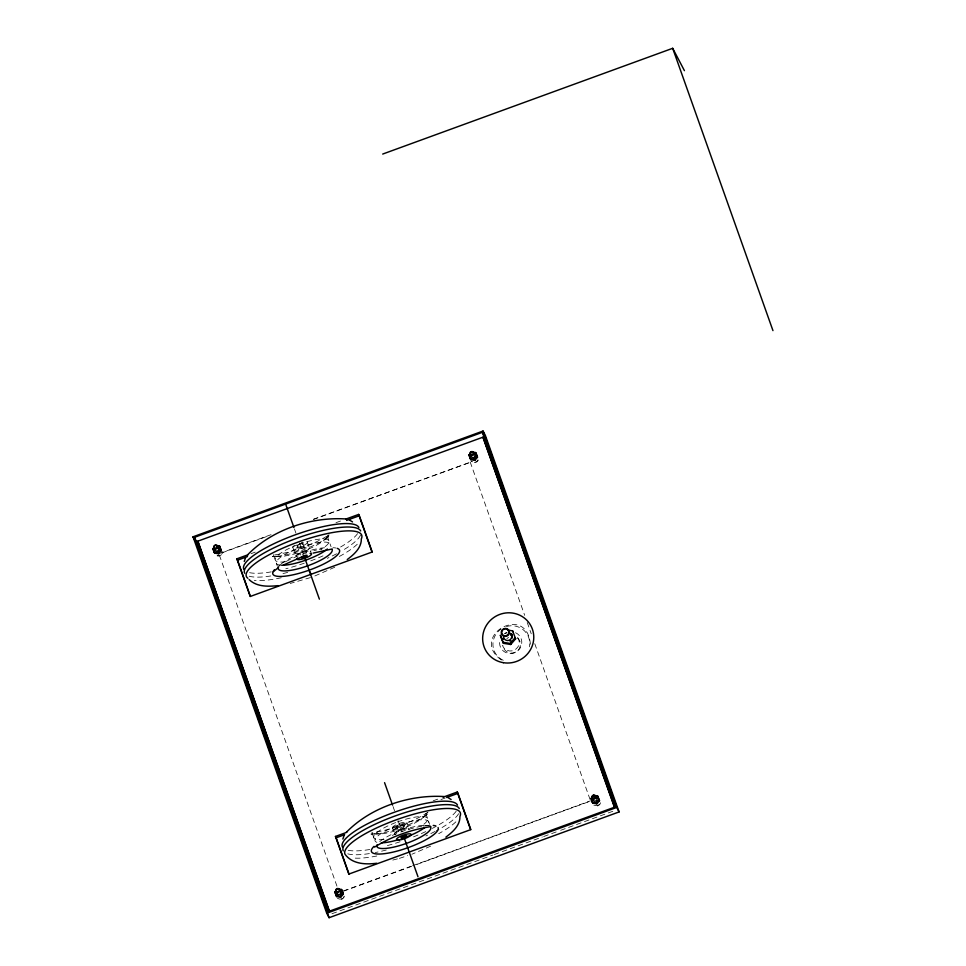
<?xml version="1.0" encoding="UTF-8"?>
<svg xmlns="http://www.w3.org/2000/svg" width="966" height="966" viewBox="0 0 966 966"><rect width="100%" height="100%" fill="white"/><g stroke="black" fill="none" stroke-linecap="round" stroke-linejoin="round"><path stroke-width="0.72" stroke-dasharray="4.83 3.62" d="M530.382 644.213C526.76 601.927 466.976 637.294 502.694 660.925M278.389 566.305L280.382 564.699A28.569 6.943 -19.6 0 0 278.908 566.402M324.962 539.487L329.937 535.454A35.404 8.609 -19.6 0 1 272.352 556.452L278.498 556.428M423.567 817.103L428.542 813.07A35.404 8.609 -19.6 0 1 370.956 834.069L377.102 834.044M329.008 534.91L327.076 536.444L329.346 534.705C312.682 545.078 293.785 551.876 274.416 554.991M425.68 814.06L427.612 812.527M427.95 812.321C410.912 822.935 391.556 829.77 371.741 832.825M334.755 567.235L313.25 576.654M430.655 846.156L411.854 854.27M218.871 553.699L271.12 534.645M313.479 519.201L470.321 462.255L313.588 519.418M221.818 552.902L267.002 536.42M251.015 553.675L255.253 552.117M335.987 522.678L341.65 520.614M433.166 800.802L440.255 798.23M440.955 799.57L445.205 798.013M343.437 890.942L411.214 866.224M412.627 865.705L590.528 800.814M343.558 891.159L411.335 866.442M416.974 864.389L590.649 801.043M331.966 913.727L433.601 876.657M435.014 876.138L492.901 855.031M494.314 854.512L542.3 837.015M543.713 836.496L559.242 830.832M560.654 830.313L615.716 810.232M310.484 577.571L290.186 583.464M399.429 858.363L407.712 855.635M392.776 860.066L398.101 858.702M425.451 825.362L430.365 825.35M428.59 821.547L429.629 824.348M273.269 554.641L275.358 560.256M470.2 462.038L524.695 615.354M527.207 622.442L531.24 633.781M534.766 643.694L590.033 799.401M330.058 543.894L331.06 546.72M426.03 814.097L427.54 818.335M307.345 542.216L309.349 547.855M310.484 551.031L311.487 553.856M406.952 822.646L407.954 825.471M302.998 543.798L306.222 552.854M402.605 824.24L404.911 830.712M294.437 528.921L295.934 533.135M299.424 542.964L303.421 554.194M393.041 806.525L394.539 810.74M398.028 820.581L402.025 831.811M297.202 545.911L300.414 554.979M396.809 826.353L399.103 832.825M292.855 547.505L294.859 553.144M392.462 827.934L393.464 830.76M276.409 563.468L277.411 566.293M373.878 837.896L371.874 832.257A28.569 6.943 -19.6 0 0 398.439 829.903A28.569 6.943 -19.6 0 0 425.463 814.628M219.379 555.124L337.194 886.812M328.851 540.743L326.931 535.067A28.569 6.943 -19.6 0 1 306.838 549.739A28.569 6.943 -19.6 0 1 275.032 555.909M506.872 638.707A4.118 3.997 -27.7 0 1 508.635 637.5M344.415 896.17A4.118 3.997 -27.7 0 1 337.714 898.609M343.836 896.726A4.118 3.997 -27.7 0 1 343.244 897.619M342.447 898.332A4.118 3.997 -27.7 0 1 337.472 898.163M600.574 802.746A4.118 3.997 -27.7 0 1 593.873 805.185M599.403 804.183A4.118 3.997 -27.7 0 1 598.606 804.907M597.652 805.403A4.118 3.997 -27.7 0 1 594.525 805.294M222.47 551.634A4.118 3.997 -27.7 0 1 222.071 553.687M221.48 554.581A4.118 3.997 -27.7 0 1 216.601 555.679M219.487 555.341A4.118 3.997 -27.7 0 1 217.386 555.535M478.23 460.251A4.118 3.997 -27.7 0 1 473.775 462.557M471.867 461.7A4.118 3.997 -27.7 0 1 471.166 460.927M478.001 459.804A4.118 3.997 -27.7 0 1 475.658 461.905M472.531 461.808A4.118 3.997 -27.7 0 1 471.637 461.253M505.23 633.599A5.144 4.987 -27.7 0 1 506.413 632.984M505.097 633.587A4.081 3.961 -27.7 0 1 505.979 633.008M392.317 835.397A35.404 8.609 -19.6 0 1 399.55 832.451M400.781 831.992A35.404 8.609 -19.6 0 1 421.852 826.208M423.108 826.002A35.404 8.609 -19.6 0 1 425.475 825.676M456.169 811.235A61.244 14.876 -19.6 0 1 432.321 828.369M425.74 831.593A61.244 14.876 -19.6 0 1 412.385 837.305M400.093 841.748A61.244 14.876 -19.6 0 1 384.42 846.373M369.785 849.5A61.244 14.876 -19.6 0 1 346.239 849.754M458.608 813.722A61.776 15.009 -19.6 0 1 436.378 830.748M435.147 831.4A61.776 15.009 -19.6 0 1 425.885 835.94M386.267 850.02A61.776 15.009 -19.6 0 1 375.303 852.531M369.374 853.582A61.776 15.009 -19.6 0 1 347.072 853.606M455.867 821.849A61.244 14.876 -19.6 0 1 438.697 833.67M376.825 855.997A61.244 14.876 -19.6 0 1 352.88 857.929M397.449 821.909A28.569 6.943 -19.6 0 1 424.243 816.705A28.569 6.943 -19.6 0 1 421.985 825.592M384.045 839.43A28.569 6.943 -19.6 0 1 374.494 835.022A28.569 6.943 -19.6 0 1 396.06 822.428M379.723 841.628A28.569 6.943 -19.6 0 1 404.995 829.226A28.569 6.943 -19.6 0 1 428.916 825.882M376.849 842.316A28.485 6.919 -19.6 0 1 402.11 823.889A28.485 6.919 -19.6 0 1 426.622 825.942M396 834.431A7.716 1.872 -19.6 0 1 400.962 829.625A7.716 1.872 -19.6 0 1 408.558 829.842M360.511 535.128A61.776 15.009 -19.6 0 1 341.698 550.958M336.542 553.784A61.776 15.009 -19.6 0 1 327.281 558.324M287.663 572.403A61.776 15.009 -19.6 0 1 279.766 574.287M270.77 575.965A61.776 15.009 -19.6 0 1 248.467 576.002M357.565 533.618A61.244 14.876 -19.6 0 1 338.788 548.036M323.006 555.861A61.244 14.876 -19.6 0 1 308.359 561.741M304.254 563.202A61.244 14.876 -19.6 0 1 285.815 568.757M271.18 571.884A61.244 14.876 -19.6 0 1 248.83 572.5M357.263 544.232A61.244 14.876 -19.6 0 1 338.764 556.778M281.263 577.753A61.244 14.876 -19.6 0 1 254.275 580.312M286.093 561.475A35.404 8.609 -19.6 0 1 292.372 558.384M293.712 557.78A35.404 8.609 -19.6 0 1 300.945 554.834M302.177 554.387A35.404 8.609 -19.6 0 1 310.919 551.501M313.781 550.705A35.404 8.609 -19.6 0 1 316.619 549.98M319.348 549.352A35.404 8.609 -19.6 0 1 321.968 548.821M332.992 547.722A35.404 8.609 -19.6 0 1 336.083 548.048M306.874 541.866A7.716 1.872 -19.6 0 1 299.074 547.167A7.716 1.872 -19.6 0 1 294.352 545.536M301.126 542.554A7.716 1.872 -19.6 0 1 302.962 542.083M299.75 544.184A3.091 0.749 -19.6 0 1 302.877 544.184A3.091 0.749 -19.6 0 1 298.108 546.104A3.091 0.749 -19.6 0 1 299.013 544.486M298.856 544.317A28.485 6.919 -19.6 0 1 326.387 539.269A28.485 6.919 -19.6 0 1 320.966 549.473M285.489 561.777A28.485 6.919 -19.6 0 1 275.974 557.394A28.485 6.919 -19.6 0 1 297.468 544.824M296.453 556.67A7.716 1.872 -19.6 0 1 302.358 552.009A7.716 1.872 -19.6 0 1 310.46 551.562M280.297 565.17A28.569 6.943 -19.6 0 1 297.649 548.35A28.569 6.943 -19.6 0 1 329.986 545.838M281.118 564.023A28.569 6.943 -19.6 0 1 324.54 547.782M515.554 632.718A11.181 10.831 -27.7 0 1 521.072 646.29A11.181 10.831 -27.7 0 1 507.645 653.221A11.181 10.831 -27.7 0 1 499.796 640.856M504.469 633.768A11.181 10.831 -27.7 0 1 507.065 632.44M506.45 626.523A18.535 17.968 -27.7 0 1 529.392 646.809M503.274 660.297A18.535 17.968 -27.7 0 1 501.004 629.12M517.788 637.632A8.682 8.416 -27.7 0 1 514.504 650.033A8.682 8.416 -27.7 0 1 502.501 645.529M517.414 637.898A8.803 8.537 -27.7 0 1 515.59 652.122A8.803 8.537 -27.7 0 1 502.96 645.36M395.203 828.345A7.716 1.872 -19.6 0 0 406.94 823.177A7.716 1.872 -19.6 0 0 396.978 824.36A7.716 1.872 -19.6 0 0 395.203 828.345M397.907 826.522A3.091 0.749 -19.6 0 0 402.605 824.445A3.091 0.749 -19.6 0 0 398.62 824.916A3.091 0.749 -19.6 0 0 397.907 826.522M396.205 831.171A7.716 1.872 -19.6 0 0 407.942 826.002A7.716 1.872 -19.6 0 0 397.98 827.186A7.716 1.872 -19.6 0 0 396.205 831.171M297.6 553.554A7.716 1.872 -19.6 0 0 309.337 548.374A7.716 1.872 -19.6 0 0 299.375 549.569A7.716 1.872 -19.6 0 0 297.6 553.554"/><path stroke-width="1.45" d="M244.253 561.427L245.521 557.829M342.858 839.043L344.125 835.445M247.719 554.713C272.219 529.573 310.955 516.738 345.756 518.947M346.323 832.318C370.823 807.178 409.56 794.342 444.36 796.564M219.548 546.007L221.347 550.668L218.666 553.772L214.657 553.107L212.846 548.459L214.186 552.214L218.207 552.878L220.876 549.775L219.548 546.007L216.867 545.573M469.005 455.022L471.686 451.919L475.707 452.583L476.178 453.477L477.506 457.244L474.825 460.347L470.816 459.683L469.005 455.022L470.816 459.683M470.345 458.79L474.366 459.454L477.047 456.35L475.707 452.583M502.827 642.233L510.169 643.441L515.071 637.765L515.627 638.828L510.724 644.503L503.383 643.296L500.376 635.35L503.383 643.296M337.532 888.841L341.541 889.493L342.012 890.398L343.353 894.154L340.672 897.257L336.651 896.605L334.852 891.944L336.639 889.867M336.192 895.699L340.201 896.363L342.882 893.26L341.541 889.493M595.032 795.634L597.7 796.069L599.512 800.729L596.831 803.833L592.81 803.169L592.351 802.275L591.011 798.508L593.692 795.404M592.351 802.275L596.36 802.939L599.041 799.836L597.7 796.069M273.414 571.57L278.268 567.73M347.253 559.531C353.858 554.629 361.562 547.927 361.32 538.931A61.244 14.876 -19.6 0 0 300.764 541.105A61.244 14.876 -19.6 0 0 247.864 578.272M445.857 837.148C452.462 832.245 460.166 825.544 459.925 816.548A61.244 14.876 -19.6 0 0 403.148 817.429A61.244 14.876 -19.6 0 0 345.067 854.33C352.397 864.196 365.619 864.679 376.764 863.254M374.603 847.085C391.628 836.471 410.997 829.637 430.812 826.594M283.461 565.013L302.684 556.537M382.693 154.065L672.686 48.3L684.423 70.663M193.043 536.806L483.036 431.029L485.379 435.509L619.085 811.935L329.092 917.7L326.737 913.232L193.043 536.806L195.386 541.274M194.347 537.386L482.396 432.333L484.63 436.572L196.569 541.636L194.347 537.386L327.377 911.94L615.439 806.876L482.396 432.333M345.9 519.068L358.64 514.419L372.019 552.057L250.218 596.481L236.851 558.831L248.177 554.701M236.851 558.831L237.551 560.183L247.465 556.561M346.601 520.408L359.352 515.759L372.224 552.009M443.08 797.192L457.244 792.023L470.623 829.673L348.823 874.097L335.456 836.447L346.782 832.318M335.456 836.447L336.156 837.788L344.657 834.696M446.618 797.505L457.956 793.364L470.828 829.613M326.737 913.232L616.731 807.455L619.085 811.935M313.141 553.095L332.207 548.978M278.16 585.638C268.234 586.616 256.835 587.062 249.119 579.6M508.213 630.158L512.62 630.883L513.175 631.945M594.162 796.298L598.171 796.962M349.354 519.95L352.542 521.93M447.958 797.566L451.146 799.546M477.047 456.35L477.506 457.244M471.686 451.919L472.157 452.812M474.366 459.454L474.825 460.347M599.041 799.836L599.512 800.729M596.36 802.939L596.831 803.833M510.169 643.441L510.724 644.503M591.011 798.508L591.482 799.401M358.64 514.419L359.352 515.759M457.244 792.023L457.956 793.364M309.349 570.918L311.112 574.263M220.876 549.775L221.347 550.668M218.207 552.878L218.666 553.772M214.186 552.214L214.657 553.107M342.882 893.26L343.353 894.154M340.201 896.363L340.672 897.257M334.852 891.944L336.651 896.605M672.686 48.3L772.957 330.614M483.036 431.029L616.731 807.455M485.137 437.996L487.154 443.672M490.68 453.597L497.224 472.048M501.257 483.398L508.816 504.675M511.847 513.188L535.526 579.866M538.05 586.966L544.1 603.991M548.628 616.755L555.184 635.193M558.203 643.706L566.764 667.832M568.286 672.082L592.472 740.185M594.984 747.273L602.543 768.562M605.573 777.075L614.135 801.188M614.702 807.395L482.976 437.175L614.509 807.479M591.929 800.657L592.81 803.169M512.62 630.883L515.627 638.828M285.96 505.037L293.942 527.508M303.916 555.607L319.384 599.149M384.565 782.653L392.546 805.125M403.522 836.025L417.988 876.754M237.551 560.183L250.423 596.42M336.156 837.788L349.028 874.037M329.551 911.409L197.825 541.177L329.346 911.481M196.569 541.636L328.09 911.928M199.926 554.061L206.495 572.524M210.528 583.887L217.084 602.361M221.117 613.724L228.688 635.024M231.719 643.549L240.292 667.699M242.309 673.374L250.894 697.524M251.897 700.362L256.437 713.149M257.958 717.412L265.01 737.3M268.548 747.249L274.103 762.874M279.138 777.075L285.707 795.537M288.725 804.062L296.296 825.375M299.327 833.887L307.9 858.037M309.917 863.725L319.505 890.712M320.519 893.55L329.092 917.7M510.893 634.807A4.118 3.997 -27.7 0 1 512.294 637.524M341.264 892.789A2.065 1.992 -27.7 0 1 341.348 893.828M337.991 895.047A2.065 1.992 -27.7 0 1 337.641 894.661M339.766 890.773A2.065 1.992 -27.7 0 1 340.781 893.272A2.065 1.992 -27.7 0 1 338.305 894.552A2.065 1.992 -27.7 0 1 336.856 892.27M597.338 800.899A2.065 1.992 -27.7 0 1 597.036 801.345M595.418 797.192A2.065 1.992 -27.7 0 1 596.988 799.679A2.065 1.992 -27.7 0 1 594.295 801.068A2.065 1.992 -27.7 0 1 593.184 798.339M219.27 549.304A2.065 1.992 -27.7 0 1 219.342 550.342M218.002 551.888A2.065 1.992 -27.7 0 1 216.444 551.84M216.722 547.118A2.065 1.992 -27.7 0 1 218.908 549.099A2.065 1.992 -27.7 0 1 216.65 551.115A2.065 1.992 -27.7 0 1 214.85 548.785M475.429 455.88A2.065 1.992 -27.7 0 1 475.538 456.387M475.501 456.906A2.065 1.992 -27.7 0 1 475.332 457.413M474.644 458.21A2.065 1.992 -27.7 0 1 474.161 458.464M473.92 453.851A2.065 1.992 -27.7 0 1 474.934 456.35A2.065 1.992 -27.7 0 1 472.459 457.63A2.065 1.992 -27.7 0 1 471.022 455.36M503.262 639.456A5.144 4.987 -27.7 0 1 502.984 638.176M511.437 633.805A5.144 4.987 -27.7 0 1 512.33 634.771M510.579 634.276A4.081 3.961 -27.7 0 1 512.318 637.838M510.905 640.591A4.081 3.961 -27.7 0 1 510.012 641.183M510.024 633.225A4.081 3.961 -27.7 0 1 510.35 639.528A4.081 3.961 -27.7 0 1 504.059 638.357M503.733 637.379A4.081 3.961 -27.7 0 1 503.672 636.34M342.471 847.025A61.244 14.876 -19.6 0 1 392.993 812.744A61.244 14.876 -19.6 0 1 457.486 805.076M343.28 850.865A61.776 15.009 -19.6 0 1 394.225 816.294A61.776 15.009 -19.6 0 1 459.273 808.554M438.069 827.56A35.404 8.609 -19.6 0 1 400.117 850.249A35.404 8.609 -19.6 0 1 374.011 846.337M433.239 825.447A35.404 8.609 -19.6 0 1 435.883 825.978M430.667 827.15A28.569 6.943 -19.6 0 1 403.571 844.369A28.569 6.943 -19.6 0 1 377.09 844.791M425.04 827.319A28.485 6.919 -19.6 0 1 407.857 836.435M398.052 839.792A28.485 6.919 -19.6 0 1 381.401 842.847M337.279 548.374A35.404 8.609 -19.6 0 1 307.333 570.797A35.404 8.609 -19.6 0 1 274.38 569.807M244.676 573.249A61.776 15.009 -19.6 0 1 295.632 538.678A61.776 15.009 -19.6 0 1 360.668 530.938M243.867 569.409A61.244 14.876 -19.6 0 1 294.389 535.14A61.244 14.876 -19.6 0 1 358.881 527.46M310.074 553.373A7.716 1.872 -19.6 0 1 305.123 558.179A7.716 1.872 -19.6 0 1 297.516 557.95M327.353 548.99A28.569 6.943 -19.6 0 1 281.625 565.255M332.062 549.545A28.569 6.943 -19.6 0 1 304.966 566.752A28.569 6.943 -19.6 0 1 278.486 567.175M504.554 636.401A4.118 3.997 -27.7 0 0 509.203 631.027A4.118 3.997 -27.7 0 0 502.235 629.88A4.118 3.997 -27.7 0 0 504.554 636.401M504.59 635.785A3.598 3.49 -27.7 0 0 508.647 631.088A3.598 3.49 -27.7 0 0 502.574 630.086A3.598 3.49 -27.7 0 0 504.59 635.785M337.363 892.463A2.065 1.992 -27.7 0 0 339.682 889.771A2.065 1.992 -27.7 0 0 336.204 889.203A2.065 1.992 -27.7 0 0 337.363 892.463M337.4 891.847A1.546 1.497 -27.7 0 0 339.138 889.843A1.546 1.497 -27.7 0 0 336.542 889.408A1.546 1.497 -27.7 0 0 337.4 891.847M593.522 799.027A2.065 1.992 -27.7 0 0 595.841 796.346A2.065 1.992 -27.7 0 0 592.363 795.767A2.065 1.992 -27.7 0 0 593.522 799.027M593.559 798.423A1.546 1.497 -27.7 0 0 595.298 796.407A1.546 1.497 -27.7 0 0 592.701 795.984A1.546 1.497 -27.7 0 0 593.559 798.423M215.358 548.978A2.065 1.992 -27.7 0 0 217.688 546.285A2.065 1.992 -27.7 0 0 214.198 545.718A2.065 1.992 -27.7 0 0 215.358 548.978M215.406 548.362A1.546 1.497 -27.7 0 0 217.133 546.345A1.546 1.497 -27.7 0 0 214.537 545.923A1.546 1.497 -27.7 0 0 215.406 548.362M471.517 455.541A2.065 1.992 -27.7 0 0 473.847 452.861A2.065 1.992 -27.7 0 0 470.357 452.281A2.065 1.992 -27.7 0 0 471.517 455.541M471.565 454.926A1.546 1.497 -27.7 0 0 473.292 452.921A1.546 1.497 -27.7 0 0 470.696 452.499A1.546 1.497 -27.7 0 0 471.565 454.926M503.358 662.688A25.732 24.947 -27.7 0 0 532.375 629.095A25.732 24.947 -27.7 0 0 488.893 621.947A25.732 24.947 -27.7 0 0 503.358 662.688M399.344 839.997A7.716 1.872 -19.6 0 0 411.069 834.817A7.716 1.872 -19.6 0 0 401.119 836.001A7.716 1.872 -19.6 0 0 399.344 839.997M402.037 838.162A3.091 0.749 -19.6 0 0 406.734 836.097A3.091 0.749 -19.6 0 0 402.75 836.568A3.091 0.749 -19.6 0 0 402.037 838.162M302.43 557.72A3.091 0.749 -19.6 0 0 307.128 555.655A3.091 0.749 -19.6 0 0 303.143 556.126A3.091 0.749 -19.6 0 0 302.43 557.72"/></g></svg>
